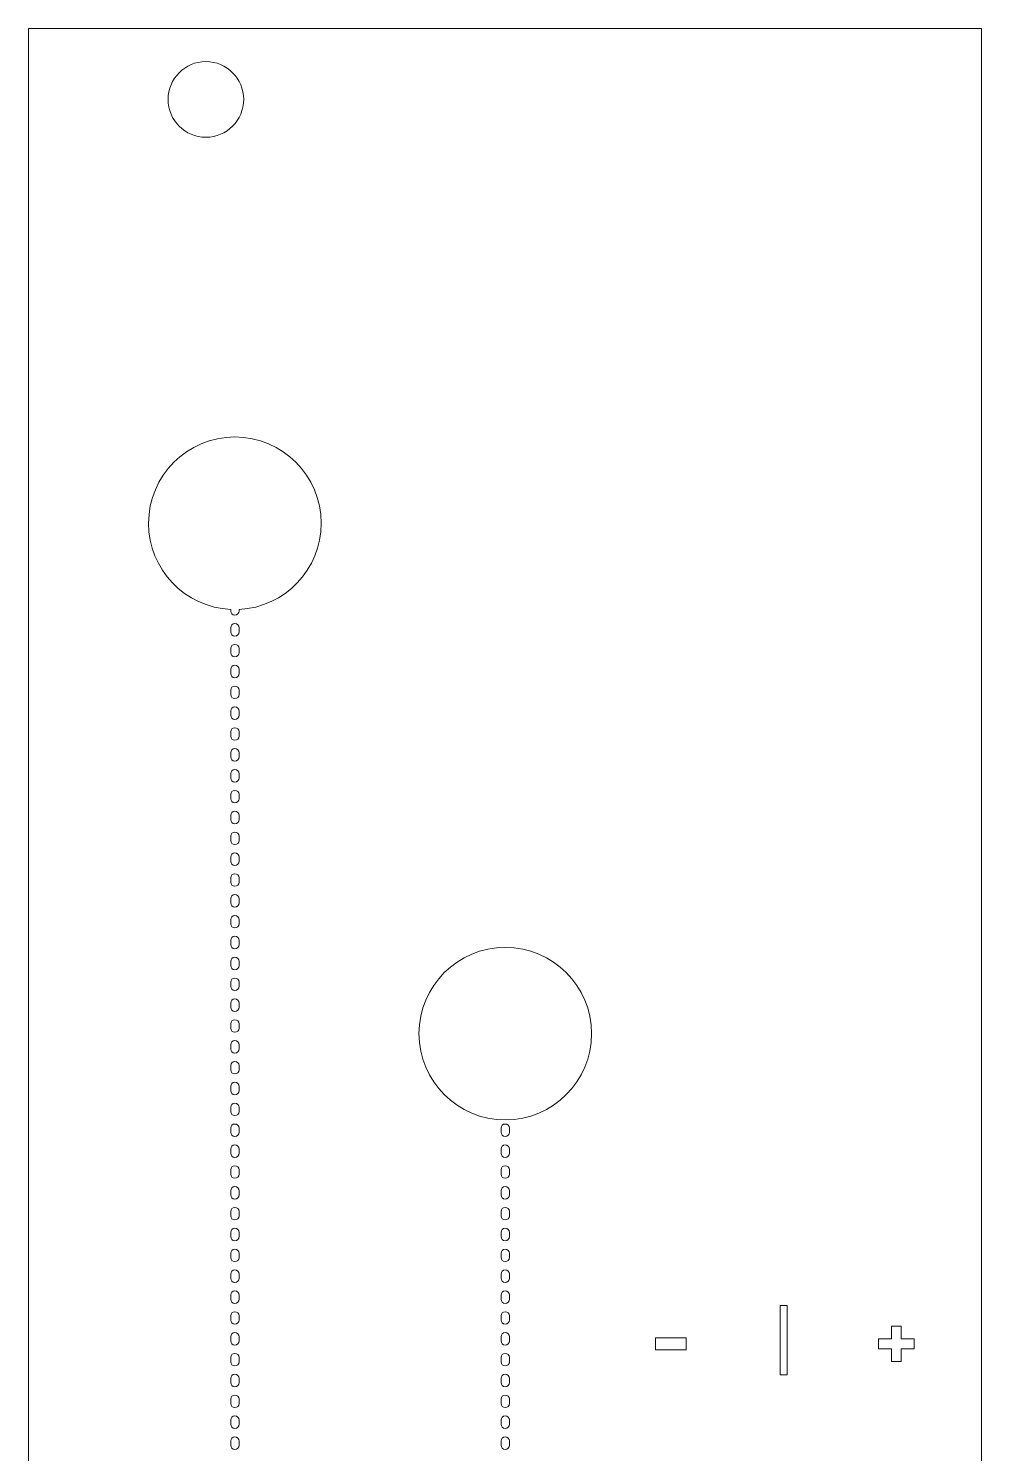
# Model space of a CAD drawing. Header units: millimetres. Extents: x 85 to 125, y -208 to -80.
# Drawn here: x 84.8 to 125.1, y -140.1 to -79.8 of the extents above; entities that cross this region are included whole.
import ezdxf

# ---------------------------------------------------------------- set-up
doc = ezdxf.new("R2010")
doc.units = ezdxf.units.MM

msp = doc.modelspace()

# ---------------------------------------------------------------- linework, layer by layer
at = {"color": 7, "linetype": 'Continuous', "lineweight": 15}
for p, q in [((84.806, -79.826), (125.107, -79.826)), ((84.806, -208.329), (84.806, -79.826)), ((125.107, -79.826), (125.107, -208.329)), ((93.356, -104.468), (93.356, -104.402)), ((93.709, -104.402), (93.709, -104.468)), ((93.356, -105.35), (93.356, -105.174)), ((93.709, -105.174), (93.709, -105.35)), ((93.356, -106.232), (93.356, -106.056)), ((93.709, -106.056), (93.709, -106.232)), ((93.356, -107.114), (93.356, -106.938)), ((93.709, -106.938), (93.709, -107.114)), ((93.356, -107.997), (93.356, -107.82)), ((93.709, -107.82), (93.709, -107.997)), ((93.356, -108.879), (93.356, -108.702)), ((93.709, -108.702), (93.709, -108.879)), ((93.356, -109.761), (93.356, -109.585)), ((93.709, -109.585), (93.709, -109.761)), ((93.356, -110.643), (93.356, -110.467)), ((93.709, -110.467), (93.709, -110.643)), ((93.356, -111.526), (93.356, -111.349)), ((93.709, -111.349), (93.709, -111.526)), ((93.356, -112.408), (93.356, -112.231)), ((93.709, -112.231), (93.709, -112.408)), ((93.356, -113.29), (93.356, -113.114)), ((93.709, -113.114), (93.709, -113.29)), ((93.356, -114.172), (93.356, -113.996)), ((93.709, -113.996), (93.709, -114.172)), ((93.356, -115.054), (93.356, -114.878)), ((93.709, -114.878), (93.709, -115.054)), ((93.356, -115.937), (93.356, -115.76)), ((93.709, -115.76), (93.709, -115.937)), ((93.356, -116.819), (93.356, -116.642)), ((93.709, -116.642), (93.709, -116.819)), ((93.356, -117.701), (93.356, -117.524)), ((93.709, -117.524), (93.709, -117.701)), ((93.356, -118.583), (93.356, -118.407)), ((93.709, -118.407), (93.709, -118.583)), ((93.356, -119.465), (93.356, -119.289)), ((93.709, -119.289), (93.709, -119.465)), ((93.356, -120.348), (93.356, -120.171)), ((93.709, -120.171), (93.709, -120.348)), ((93.356, -121.23), (93.356, -121.053)), ((93.709, -121.053), (93.709, -121.23)), ((93.356, -122.112), (93.356, -121.936)), ((93.709, -121.936), (93.709, -122.112)), ((93.356, -122.994), (93.356, -122.818)), ((93.709, -122.818), (93.709, -122.994)), ((93.356, -123.876), (93.356, -123.7)), ((93.709, -123.7), (93.709, -123.876)), ((93.356, -124.759), (93.356, -124.582)), ((93.709, -124.582), (93.709, -124.759)), ((93.356, -125.641), (93.356, -125.464)), ((93.709, -125.464), (93.709, -125.641)), ((93.356, -126.523), (93.356, -126.347)), ((93.709, -126.347), (93.709, -126.523)), ((104.792, -126.523), (104.792, -126.347)), ((105.145, -126.347), (105.145, -126.523)), ((93.356, -127.405), (93.356, -127.229)), ((93.709, -127.229), (93.709, -127.405)), ((104.792, -127.405), (104.792, -127.229)), ((105.145, -127.229), (105.145, -127.405)), ((93.356, -128.287), (93.356, -128.111)), ((93.709, -128.111), (93.709, -128.287)), ((104.792, -128.287), (104.792, -128.111)), ((105.145, -128.111), (105.145, -128.287)), ((93.356, -129.17), (93.356, -128.993)), ((93.709, -128.993), (93.709, -129.17)), ((104.792, -129.17), (104.792, -128.993)), ((105.145, -128.993), (105.145, -129.17)), ((93.356, -130.052), (93.356, -129.875)), ((93.709, -129.875), (93.709, -130.052)), ((104.792, -130.052), (104.792, -129.875)), ((105.145, -129.875), (105.145, -130.052)), ((93.356, -130.934), (93.356, -130.758)), ((93.709, -130.758), (93.709, -130.934)), ((104.792, -130.934), (104.792, -130.758)), ((105.145, -130.758), (105.145, -130.934)), ((93.356, -131.816), (93.356, -131.64)), ((93.709, -131.64), (93.709, -131.816)), ((104.792, -131.816), (104.792, -131.64)), ((105.145, -131.64), (105.145, -131.816)), ((93.356, -132.699), (93.356, -132.522)), ((93.709, -132.522), (93.709, -132.699)), ((104.792, -132.699), (104.792, -132.522)), ((105.145, -132.522), (105.145, -132.699)), ((93.356, -133.581), (93.356, -133.404)), ((93.709, -133.404), (93.709, -133.581)), ((104.792, -133.581), (104.792, -133.404)), ((105.145, -133.404), (105.145, -133.581)), ((93.356, -134.463), (93.356, -134.287)), ((93.709, -134.287), (93.709, -134.463)), ((104.792, -134.463), (104.792, -134.287)), ((105.145, -134.287), (105.145, -134.463)), ((116.587, -133.847), (116.587, -136.784)), ((116.887, -133.847), (116.587, -133.847)), ((116.887, -136.784), (116.887, -133.847)), ((121.298, -135.265), (121.298, -134.722)), ((121.298, -134.722), (121.712, -134.722)), ((121.712, -134.722), (121.712, -135.265)), ((93.356, -135.345), (93.356, -135.169)), ((93.709, -135.169), (93.709, -135.345)), ((104.792, -135.345), (104.792, -135.169)), ((105.145, -135.169), (105.145, -135.345)), ((111.317, -135.216), (112.625, -135.216)), ((111.317, -135.729), (111.317, -135.216)), ((112.625, -135.216), (112.625, -135.729)), ((120.751, -135.679), (120.751, -135.265)), ((120.751, -135.265), (121.298, -135.265)), ((121.712, -135.265), (122.255, -135.265)), ((122.255, -135.265), (122.255, -135.679)), ((93.356, -136.227), (93.356, -136.051)), ((93.709, -136.051), (93.709, -136.227)), ((104.792, -136.227), (104.792, -136.051)), ((105.145, -136.051), (105.145, -136.227)), ((112.625, -135.729), (111.317, -135.729)), ((121.298, -135.679), (120.751, -135.679)), ((121.298, -136.223), (121.298, -135.679)), ((121.712, -136.223), (121.298, -136.223)), ((122.255, -135.679), (121.712, -135.679)), ((121.712, -135.679), (121.712, -136.223)), ((116.587, -136.784), (116.887, -136.784)), ((93.356, -137.11), (93.356, -136.933)), ((93.709, -136.933), (93.709, -137.11)), ((104.792, -137.11), (104.792, -136.933)), ((105.145, -136.933), (105.145, -137.11)), ((93.356, -137.992), (93.356, -137.815)), ((93.709, -137.815), (93.709, -137.992)), ((104.792, -137.992), (104.792, -137.815)), ((105.145, -137.815), (105.145, -137.992)), ((93.356, -138.874), (93.356, -138.697)), ((93.709, -138.697), (93.709, -138.874)), ((104.792, -138.874), (104.792, -138.697)), ((105.145, -138.697), (105.145, -138.874)), ((93.356, -139.756), (93.356, -139.58)), ((93.709, -139.58), (93.709, -139.756)), ((104.792, -139.756), (104.792, -139.58)), ((105.145, -139.58), (105.145, -139.756))]:
    msp.add_line(p, q, dxfattribs=at)
for points, knots in [([(93.906, -82.826), (93.906, -81.942), (93.19, -81.226), (92.306, -81.226), (91.422, -81.226), (90.706, -81.942), (90.706, -82.826)], [2, 2, 2, 2, 3, 3, 3, 4, 4, 4, 4]), ([(90.706, -82.826), (90.706, -83.71), (91.422, -84.426), (92.306, -84.426), (93.19, -84.426), (93.906, -83.71), (93.906, -82.826)], [0, 0, 0, 0, 1, 1, 1, 2, 2, 2, 2]), ([(97.183, -100.756), (97.183, -98.74), (95.549, -97.106), (93.533, -97.106), (91.517, -97.106), (89.883, -98.74), (89.883, -100.756)], [2, 2, 2, 2, 3, 3, 3, 4, 4, 4, 4]), ([(108.618, -122.347), (108.618, -120.331), (106.984, -118.697), (104.968, -118.697), (102.952, -118.697), (101.318, -120.331), (101.318, -122.347)], [2, 2, 2, 2, 3, 3, 3, 4, 4, 4, 4]), ([(101.318, -122.347), (101.318, -124.363), (102.952, -125.997), (104.968, -125.997), (106.984, -125.997), (108.618, -124.363), (108.618, -122.347)], [0, 0, 0, 0, 1, 1, 1, 2, 2, 2, 2])]:
    msp.add_open_spline(points, degree=3, knots=knots, dxfattribs=at)
for points in [[(89.883, -100.756), (89.883, -102.713), (91.423, -104.31), (93.356, -104.402)], [(93.709, -104.402), (95.643, -104.31), (97.183, -102.713), (97.183, -100.756)], [(93.533, -104.644), (93.435, -104.644), (93.356, -104.565), (93.356, -104.468)], [(93.709, -104.468), (93.709, -104.565), (93.63, -104.644), (93.533, -104.644)], [(93.356, -105.174), (93.356, -105.076), (93.435, -104.997), (93.533, -104.997)], [(93.533, -105.527), (93.435, -105.527), (93.356, -105.448), (93.356, -105.35)], [(93.533, -104.997), (93.63, -104.997), (93.709, -105.076), (93.709, -105.174)], [(93.709, -105.35), (93.709, -105.448), (93.63, -105.527), (93.533, -105.527)], [(93.356, -106.056), (93.356, -105.958), (93.435, -105.879), (93.533, -105.879)], [(93.533, -105.879), (93.63, -105.879), (93.709, -105.958), (93.709, -106.056)], [(93.533, -106.409), (93.435, -106.409), (93.356, -106.33), (93.356, -106.232)], [(93.709, -106.232), (93.709, -106.33), (93.63, -106.409), (93.533, -106.409)], [(93.356, -106.938), (93.356, -106.841), (93.435, -106.762), (93.533, -106.762)], [(93.533, -107.291), (93.435, -107.291), (93.356, -107.212), (93.356, -107.114)], [(93.533, -106.762), (93.63, -106.762), (93.709, -106.841), (93.709, -106.938)], [(93.709, -107.114), (93.709, -107.212), (93.63, -107.291), (93.533, -107.291)], [(93.356, -107.82), (93.356, -107.723), (93.435, -107.644), (93.533, -107.644)], [(93.533, -107.644), (93.63, -107.644), (93.709, -107.723), (93.709, -107.82)], [(93.533, -108.173), (93.435, -108.173), (93.356, -108.094), (93.356, -107.997)], [(93.709, -107.997), (93.709, -108.094), (93.63, -108.173), (93.533, -108.173)], [(93.356, -108.702), (93.356, -108.605), (93.435, -108.526), (93.533, -108.526)], [(93.533, -109.055), (93.435, -109.055), (93.356, -108.976), (93.356, -108.879)], [(93.533, -108.526), (93.63, -108.526), (93.709, -108.605), (93.709, -108.702)], [(93.709, -108.879), (93.709, -108.976), (93.63, -109.055), (93.533, -109.055)], [(93.356, -109.585), (93.356, -109.487), (93.435, -109.408), (93.533, -109.408)], [(93.533, -109.408), (93.63, -109.408), (93.709, -109.487), (93.709, -109.585)], [(93.533, -109.937), (93.435, -109.937), (93.356, -109.859), (93.356, -109.761)], [(93.356, -110.467), (93.356, -110.369), (93.435, -110.29), (93.533, -110.29)], [(93.709, -109.761), (93.709, -109.859), (93.63, -109.937), (93.533, -109.937)], [(93.533, -110.29), (93.63, -110.29), (93.709, -110.369), (93.709, -110.467)], [(93.533, -110.82), (93.435, -110.82), (93.356, -110.741), (93.356, -110.643)], [(93.709, -110.643), (93.709, -110.741), (93.63, -110.82), (93.533, -110.82)], [(93.356, -111.349), (93.356, -111.252), (93.435, -111.173), (93.533, -111.173)], [(93.533, -111.173), (93.63, -111.173), (93.709, -111.252), (93.709, -111.349)], [(93.533, -111.702), (93.435, -111.702), (93.356, -111.623), (93.356, -111.526)], [(93.356, -112.231), (93.356, -112.134), (93.435, -112.055), (93.533, -112.055)], [(93.709, -111.526), (93.709, -111.623), (93.63, -111.702), (93.533, -111.702)], [(93.533, -112.055), (93.63, -112.055), (93.709, -112.134), (93.709, -112.231)], [(93.533, -112.584), (93.435, -112.584), (93.356, -112.505), (93.356, -112.408)], [(93.709, -112.408), (93.709, -112.505), (93.63, -112.584), (93.533, -112.584)], [(93.356, -113.114), (93.356, -113.016), (93.435, -112.937), (93.533, -112.937)], [(93.533, -113.466), (93.435, -113.466), (93.356, -113.387), (93.356, -113.29)], [(93.533, -112.937), (93.63, -112.937), (93.709, -113.016), (93.709, -113.114)], [(93.709, -113.29), (93.709, -113.387), (93.63, -113.466), (93.533, -113.466)], [(93.356, -113.996), (93.356, -113.898), (93.435, -113.819), (93.533, -113.819)], [(93.533, -113.819), (93.63, -113.819), (93.709, -113.898), (93.709, -113.996)], [(93.533, -114.349), (93.435, -114.349), (93.356, -114.27), (93.356, -114.172)], [(93.709, -114.172), (93.709, -114.27), (93.63, -114.349), (93.533, -114.349)], [(93.356, -114.878), (93.356, -114.78), (93.435, -114.702), (93.533, -114.702)], [(93.533, -115.231), (93.435, -115.231), (93.356, -115.152), (93.356, -115.054)], [(93.533, -114.702), (93.63, -114.702), (93.709, -114.78), (93.709, -114.878)], [(93.709, -115.054), (93.709, -115.152), (93.63, -115.231), (93.533, -115.231)], [(93.356, -115.76), (93.356, -115.663), (93.435, -115.584), (93.533, -115.584)], [(93.533, -115.584), (93.63, -115.584), (93.709, -115.663), (93.709, -115.76)], [(93.533, -116.113), (93.435, -116.113), (93.356, -116.034), (93.356, -115.937)], [(93.709, -115.937), (93.709, -116.034), (93.63, -116.113), (93.533, -116.113)], [(93.356, -116.642), (93.356, -116.545), (93.435, -116.466), (93.533, -116.466)], [(93.533, -116.995), (93.435, -116.995), (93.356, -116.916), (93.356, -116.819)], [(93.533, -116.466), (93.63, -116.466), (93.709, -116.545), (93.709, -116.642)], [(93.709, -116.819), (93.709, -116.916), (93.63, -116.995), (93.533, -116.995)], [(93.356, -117.524), (93.356, -117.427), (93.435, -117.348), (93.533, -117.348)], [(93.533, -117.348), (93.63, -117.348), (93.709, -117.427), (93.709, -117.524)], [(93.533, -117.877), (93.435, -117.877), (93.356, -117.798), (93.356, -117.701)], [(93.709, -117.701), (93.709, -117.798), (93.63, -117.877), (93.533, -117.877)], [(93.356, -118.407), (93.356, -118.309), (93.435, -118.23), (93.533, -118.23)], [(93.533, -118.76), (93.435, -118.76), (93.356, -118.681), (93.356, -118.583)], [(93.533, -118.23), (93.63, -118.23), (93.709, -118.309), (93.709, -118.407)], [(93.709, -118.583), (93.709, -118.681), (93.63, -118.76), (93.533, -118.76)], [(93.356, -119.289), (93.356, -119.191), (93.435, -119.112), (93.533, -119.112)], [(93.533, -119.112), (93.63, -119.112), (93.709, -119.191), (93.709, -119.289)], [(93.533, -119.642), (93.435, -119.642), (93.356, -119.563), (93.356, -119.465)], [(93.709, -119.465), (93.709, -119.563), (93.63, -119.642), (93.533, -119.642)], [(93.356, -120.171), (93.356, -120.074), (93.435, -119.995), (93.533, -119.995)], [(93.533, -120.524), (93.435, -120.524), (93.356, -120.445), (93.356, -120.348)], [(93.533, -119.995), (93.63, -119.995), (93.709, -120.074), (93.709, -120.171)], [(93.709, -120.348), (93.709, -120.445), (93.63, -120.524), (93.533, -120.524)], [(93.356, -121.053), (93.356, -120.956), (93.435, -120.877), (93.533, -120.877)], [(93.533, -120.877), (93.63, -120.877), (93.709, -120.956), (93.709, -121.053)], [(93.533, -121.406), (93.435, -121.406), (93.356, -121.327), (93.356, -121.23)], [(93.356, -121.936), (93.356, -121.838), (93.435, -121.759), (93.533, -121.759)], [(93.709, -121.23), (93.709, -121.327), (93.63, -121.406), (93.533, -121.406)], [(93.533, -121.759), (93.63, -121.759), (93.709, -121.838), (93.709, -121.936)], [(93.533, -122.288), (93.435, -122.288), (93.356, -122.21), (93.356, -122.112)], [(93.709, -122.112), (93.709, -122.21), (93.63, -122.288), (93.533, -122.288)], [(93.356, -122.818), (93.356, -122.72), (93.435, -122.641), (93.533, -122.641)], [(93.533, -122.641), (93.63, -122.641), (93.709, -122.72), (93.709, -122.818)], [(93.533, -123.171), (93.435, -123.171), (93.356, -123.092), (93.356, -122.994)], [(93.356, -123.7), (93.356, -123.602), (93.435, -123.524), (93.533, -123.524)], [(93.709, -122.994), (93.709, -123.092), (93.63, -123.171), (93.533, -123.171)], [(93.533, -123.524), (93.63, -123.524), (93.709, -123.602), (93.709, -123.7)], [(93.533, -124.053), (93.435, -124.053), (93.356, -123.974), (93.356, -123.876)], [(93.709, -123.876), (93.709, -123.974), (93.63, -124.053), (93.533, -124.053)], [(93.356, -124.582), (93.356, -124.485), (93.435, -124.406), (93.533, -124.406)], [(93.533, -124.935), (93.435, -124.935), (93.356, -124.856), (93.356, -124.759)], [(93.533, -124.406), (93.63, -124.406), (93.709, -124.485), (93.709, -124.582)], [(93.709, -124.759), (93.709, -124.856), (93.63, -124.935), (93.533, -124.935)], [(93.356, -125.464), (93.356, -125.367), (93.435, -125.288), (93.533, -125.288)], [(93.533, -125.288), (93.63, -125.288), (93.709, -125.367), (93.709, -125.464)], [(93.533, -125.817), (93.435, -125.817), (93.356, -125.738), (93.356, -125.641)], [(93.709, -125.641), (93.709, -125.738), (93.63, -125.817), (93.533, -125.817)], [(93.356, -126.347), (93.356, -126.249), (93.435, -126.17), (93.533, -126.17)], [(93.533, -126.699), (93.435, -126.699), (93.356, -126.621), (93.356, -126.523)], [(93.533, -126.17), (93.63, -126.17), (93.709, -126.249), (93.709, -126.347)], [(93.709, -126.523), (93.709, -126.621), (93.63, -126.699), (93.533, -126.699)], [(104.792, -126.347), (104.792, -126.249), (104.871, -126.17), (104.968, -126.17)], [(104.968, -126.699), (104.871, -126.699), (104.792, -126.621), (104.792, -126.523)], [(104.968, -126.17), (105.066, -126.17), (105.145, -126.249), (105.145, -126.347)], [(105.145, -126.523), (105.145, -126.621), (105.066, -126.699), (104.968, -126.699)], [(93.356, -127.229), (93.356, -127.131), (93.435, -127.052), (93.533, -127.052)], [(93.533, -127.052), (93.63, -127.052), (93.709, -127.131), (93.709, -127.229)], [(104.792, -127.229), (104.792, -127.131), (104.871, -127.052), (104.968, -127.052)], [(104.968, -127.052), (105.066, -127.052), (105.145, -127.131), (105.145, -127.229)], [(93.533, -127.582), (93.435, -127.582), (93.356, -127.503), (93.356, -127.405)], [(93.709, -127.405), (93.709, -127.503), (93.63, -127.582), (93.533, -127.582)], [(104.968, -127.582), (104.871, -127.582), (104.792, -127.503), (104.792, -127.405)], [(105.145, -127.405), (105.145, -127.503), (105.066, -127.582), (104.968, -127.582)], [(93.356, -128.111), (93.356, -128.014), (93.435, -127.935), (93.533, -127.935)], [(93.533, -128.464), (93.435, -128.464), (93.356, -128.385), (93.356, -128.287)], [(93.533, -127.935), (93.63, -127.935), (93.709, -128.014), (93.709, -128.111)], [(93.709, -128.287), (93.709, -128.385), (93.63, -128.464), (93.533, -128.464)], [(104.792, -128.111), (104.792, -128.014), (104.871, -127.935), (104.968, -127.935)], [(104.968, -128.464), (104.871, -128.464), (104.792, -128.385), (104.792, -128.287)], [(104.968, -127.935), (105.066, -127.935), (105.145, -128.014), (105.145, -128.111)], [(105.145, -128.287), (105.145, -128.385), (105.066, -128.464), (104.968, -128.464)], [(93.356, -128.993), (93.356, -128.896), (93.435, -128.817), (93.533, -128.817)], [(93.533, -128.817), (93.63, -128.817), (93.709, -128.896), (93.709, -128.993)], [(104.792, -128.993), (104.792, -128.896), (104.871, -128.817), (104.968, -128.817)], [(104.968, -128.817), (105.066, -128.817), (105.145, -128.896), (105.145, -128.993)], [(93.533, -129.346), (93.435, -129.346), (93.356, -129.267), (93.356, -129.17)], [(93.709, -129.17), (93.709, -129.267), (93.63, -129.346), (93.533, -129.346)], [(104.968, -129.346), (104.871, -129.346), (104.792, -129.267), (104.792, -129.17)], [(105.145, -129.17), (105.145, -129.267), (105.066, -129.346), (104.968, -129.346)], [(93.356, -129.875), (93.356, -129.778), (93.435, -129.699), (93.533, -129.699)], [(93.533, -130.228), (93.435, -130.228), (93.356, -130.149), (93.356, -130.052)], [(93.533, -129.699), (93.63, -129.699), (93.709, -129.778), (93.709, -129.875)], [(93.709, -130.052), (93.709, -130.149), (93.63, -130.228), (93.533, -130.228)], [(104.792, -129.875), (104.792, -129.778), (104.871, -129.699), (104.968, -129.699)], [(104.968, -130.228), (104.871, -130.228), (104.792, -130.149), (104.792, -130.052)], [(104.968, -129.699), (105.066, -129.699), (105.145, -129.778), (105.145, -129.875)], [(105.145, -130.052), (105.145, -130.149), (105.066, -130.228), (104.968, -130.228)], [(93.356, -130.758), (93.356, -130.66), (93.435, -130.581), (93.533, -130.581)], [(93.533, -130.581), (93.63, -130.581), (93.709, -130.66), (93.709, -130.758)], [(104.792, -130.758), (104.792, -130.66), (104.871, -130.581), (104.968, -130.581)], [(104.968, -130.581), (105.066, -130.581), (105.145, -130.66), (105.145, -130.758)], [(93.533, -131.111), (93.435, -131.111), (93.356, -131.032), (93.356, -130.934)], [(93.709, -130.934), (93.709, -131.032), (93.63, -131.111), (93.533, -131.111)], [(104.968, -131.111), (104.871, -131.111), (104.792, -131.032), (104.792, -130.934)], [(105.145, -130.934), (105.145, -131.032), (105.066, -131.111), (104.968, -131.111)], [(93.356, -131.64), (93.356, -131.542), (93.435, -131.463), (93.533, -131.463)], [(93.533, -131.993), (93.435, -131.993), (93.356, -131.914), (93.356, -131.816)], [(93.533, -131.463), (93.63, -131.463), (93.709, -131.542), (93.709, -131.64)], [(93.709, -131.816), (93.709, -131.914), (93.63, -131.993), (93.533, -131.993)], [(104.792, -131.64), (104.792, -131.542), (104.871, -131.463), (104.968, -131.463)], [(104.968, -131.993), (104.871, -131.993), (104.792, -131.914), (104.792, -131.816)], [(104.968, -131.463), (105.066, -131.463), (105.145, -131.542), (105.145, -131.64)], [(105.145, -131.816), (105.145, -131.914), (105.066, -131.993), (104.968, -131.993)], [(93.356, -132.522), (93.356, -132.424), (93.435, -132.346), (93.533, -132.346)], [(93.533, -132.346), (93.63, -132.346), (93.709, -132.424), (93.709, -132.522)], [(104.792, -132.522), (104.792, -132.424), (104.871, -132.346), (104.968, -132.346)], [(104.968, -132.346), (105.066, -132.346), (105.145, -132.424), (105.145, -132.522)], [(93.533, -132.875), (93.435, -132.875), (93.356, -132.796), (93.356, -132.699)], [(93.709, -132.699), (93.709, -132.796), (93.63, -132.875), (93.533, -132.875)], [(104.968, -132.875), (104.871, -132.875), (104.792, -132.796), (104.792, -132.699)], [(105.145, -132.699), (105.145, -132.796), (105.066, -132.875), (104.968, -132.875)], [(93.356, -133.404), (93.356, -133.307), (93.435, -133.228), (93.533, -133.228)], [(93.533, -133.757), (93.435, -133.757), (93.356, -133.678), (93.356, -133.581)], [(93.533, -133.228), (93.63, -133.228), (93.709, -133.307), (93.709, -133.404)], [(93.709, -133.581), (93.709, -133.678), (93.63, -133.757), (93.533, -133.757)], [(104.792, -133.404), (104.792, -133.307), (104.871, -133.228), (104.968, -133.228)], [(104.968, -133.757), (104.871, -133.757), (104.792, -133.678), (104.792, -133.581)], [(104.968, -133.228), (105.066, -133.228), (105.145, -133.307), (105.145, -133.404)], [(105.145, -133.581), (105.145, -133.678), (105.066, -133.757), (104.968, -133.757)], [(93.356, -134.287), (93.356, -134.189), (93.435, -134.11), (93.533, -134.11)], [(93.533, -134.11), (93.63, -134.11), (93.709, -134.189), (93.709, -134.287)], [(104.792, -134.287), (104.792, -134.189), (104.871, -134.11), (104.968, -134.11)], [(104.968, -134.11), (105.066, -134.11), (105.145, -134.189), (105.145, -134.287)], [(93.533, -134.639), (93.435, -134.639), (93.356, -134.56), (93.356, -134.463)], [(93.356, -135.169), (93.356, -135.071), (93.435, -134.992), (93.533, -134.992)], [(93.709, -134.463), (93.709, -134.56), (93.63, -134.639), (93.533, -134.639)], [(93.533, -134.992), (93.63, -134.992), (93.709, -135.071), (93.709, -135.169)], [(104.968, -134.639), (104.871, -134.639), (104.792, -134.56), (104.792, -134.463)], [(104.792, -135.169), (104.792, -135.071), (104.871, -134.992), (104.968, -134.992)], [(105.145, -134.463), (105.145, -134.56), (105.066, -134.639), (104.968, -134.639)], [(104.968, -134.992), (105.066, -134.992), (105.145, -135.071), (105.145, -135.169)], [(93.533, -135.522), (93.435, -135.522), (93.356, -135.443), (93.356, -135.345)], [(93.709, -135.345), (93.709, -135.443), (93.63, -135.522), (93.533, -135.522)], [(104.968, -135.522), (104.871, -135.522), (104.792, -135.443), (104.792, -135.345)], [(105.145, -135.345), (105.145, -135.443), (105.066, -135.522), (104.968, -135.522)], [(93.356, -136.051), (93.356, -135.953), (93.435, -135.874), (93.533, -135.874)], [(93.533, -136.404), (93.435, -136.404), (93.356, -136.325), (93.356, -136.227)], [(93.533, -135.874), (93.63, -135.874), (93.709, -135.953), (93.709, -136.051)], [(93.709, -136.227), (93.709, -136.325), (93.63, -136.404), (93.533, -136.404)], [(104.792, -136.051), (104.792, -135.953), (104.871, -135.874), (104.968, -135.874)], [(104.968, -136.404), (104.871, -136.404), (104.792, -136.325), (104.792, -136.227)], [(104.968, -135.874), (105.066, -135.874), (105.145, -135.953), (105.145, -136.051)], [(105.145, -136.227), (105.145, -136.325), (105.066, -136.404), (104.968, -136.404)], [(93.356, -136.933), (93.356, -136.836), (93.435, -136.757), (93.533, -136.757)], [(93.533, -136.757), (93.63, -136.757), (93.709, -136.836), (93.709, -136.933)], [(104.792, -136.933), (104.792, -136.836), (104.871, -136.757), (104.968, -136.757)], [(104.968, -136.757), (105.066, -136.757), (105.145, -136.836), (105.145, -136.933)], [(93.533, -137.286), (93.435, -137.286), (93.356, -137.207), (93.356, -137.11)], [(93.709, -137.11), (93.709, -137.207), (93.63, -137.286), (93.533, -137.286)], [(104.968, -137.286), (104.871, -137.286), (104.792, -137.207), (104.792, -137.11)], [(105.145, -137.11), (105.145, -137.207), (105.066, -137.286), (104.968, -137.286)], [(93.356, -137.815), (93.356, -137.718), (93.435, -137.639), (93.533, -137.639)], [(93.533, -138.168), (93.435, -138.168), (93.356, -138.089), (93.356, -137.992)], [(93.533, -137.639), (93.63, -137.639), (93.709, -137.718), (93.709, -137.815)], [(93.709, -137.992), (93.709, -138.089), (93.63, -138.168), (93.533, -138.168)], [(104.792, -137.815), (104.792, -137.718), (104.871, -137.639), (104.968, -137.639)], [(104.968, -138.168), (104.871, -138.168), (104.792, -138.089), (104.792, -137.992)], [(104.968, -137.639), (105.066, -137.639), (105.145, -137.718), (105.145, -137.815)], [(105.145, -137.992), (105.145, -138.089), (105.066, -138.168), (104.968, -138.168)], [(93.356, -138.697), (93.356, -138.6), (93.435, -138.521), (93.533, -138.521)], [(93.533, -138.521), (93.63, -138.521), (93.709, -138.6), (93.709, -138.697)], [(104.792, -138.697), (104.792, -138.6), (104.871, -138.521), (104.968, -138.521)], [(104.968, -138.521), (105.066, -138.521), (105.145, -138.6), (105.145, -138.697)], [(93.533, -139.05), (93.435, -139.05), (93.356, -138.972), (93.356, -138.874)], [(93.709, -138.874), (93.709, -138.972), (93.63, -139.05), (93.533, -139.05)], [(104.968, -139.05), (104.871, -139.05), (104.792, -138.972), (104.792, -138.874)], [(105.145, -138.874), (105.145, -138.972), (105.066, -139.05), (104.968, -139.05)], [(93.356, -139.58), (93.356, -139.482), (93.435, -139.403), (93.533, -139.403)], [(93.533, -139.933), (93.435, -139.933), (93.356, -139.854), (93.356, -139.756)], [(93.533, -139.403), (93.63, -139.403), (93.709, -139.482), (93.709, -139.58)], [(93.709, -139.756), (93.709, -139.854), (93.63, -139.933), (93.533, -139.933)], [(104.792, -139.58), (104.792, -139.482), (104.871, -139.403), (104.968, -139.403)], [(104.968, -139.933), (104.871, -139.933), (104.792, -139.854), (104.792, -139.756)], [(104.968, -139.403), (105.066, -139.403), (105.145, -139.482), (105.145, -139.58)], [(105.145, -139.756), (105.145, -139.854), (105.066, -139.933), (104.968, -139.933)]]:
    msp.add_open_spline(points, degree=3, dxfattribs=at)

doc.saveas('drawing.dxf')
